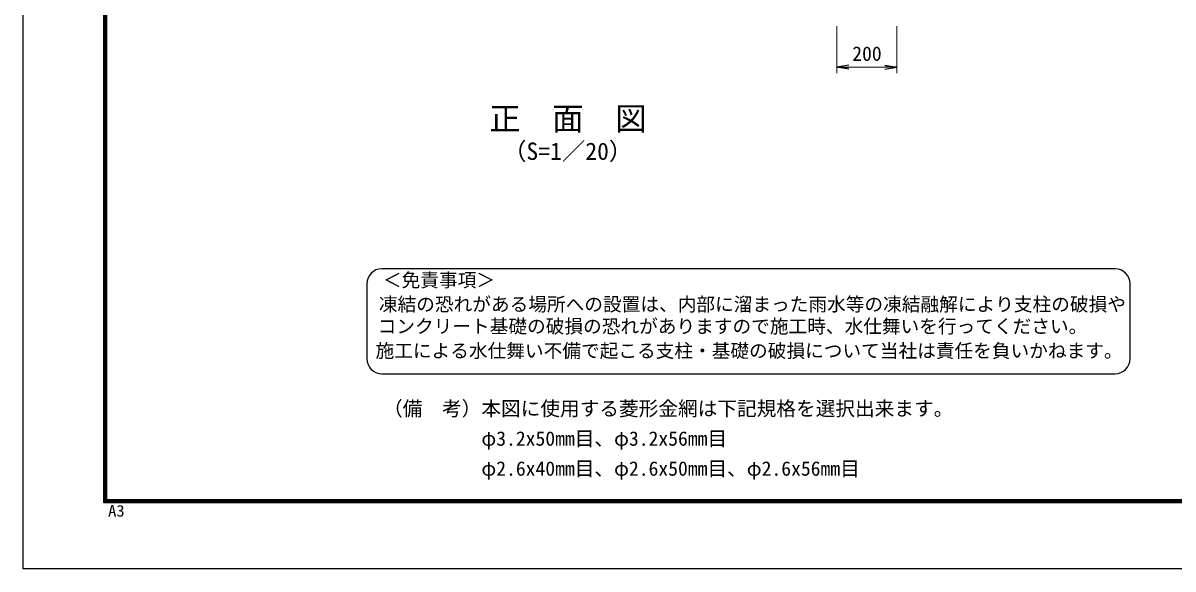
# Model space of a CAD drawing. Units: millimetres, scale not verified. Extents: x -4200 to 4200, y -2970 to 2970.
# Drawn here: x -4200 to -364, y -2970 to -1150 of the extents above; entities that cross this region are included whole.
import ezdxf
from ezdxf.enums import TextEntityAlignment as Align

# ---------------------------------------------------------------- set-up
doc = ezdxf.new("R2010")
doc.units = ezdxf.units.MM
doc.header["$LTSCALE"] = 10
for name, color, linetype, lineweight in [('0-0_D-TTL-TXT', 7, 'Continuous', 25), ('0-3_D-STR-DIM', 7, 'Continuous', 13), ('0-E_D-TTL', 7, 'Continuous', 25)]:
    doc.layers.add(name, color=color, linetype=linetype, lineweight=lineweight)
doc.layers.add('0-4_0', color=7, linetype='Continuous')
doc.styles.add('ＭＳ ゴシック', font='')
doc.styles.get('ＭＳ ゴシック').set_extended_font_data('MS Gothic')

# ---------------------------------------------------------------- blocks, each defined once
blk = doc.blocks.new('_Open')
at = {"layer": '0-4_0'}
blk.add_line((-10, 1.667), (0, 0), dxfattribs=at)
blk.add_lwpolyline([(-10, -1.667), (0, 0), (-10, 0)], dxfattribs=at)

msp = doc.modelspace()

# ---------------------------------------------------------------- linework, layer by layer
at = {"layer": '0-0_D-TTL-TXT', "color": 2}
for p, q in [((-557.56, -1969.37), (-3003.11, -1969.37)), ((-3053.11, -2019.37), (-3053.11, -2269.37)), ((-507.56, -2269.37), (-507.56, -2019.37)), ((-3003.11, -2319.37), (-557.56, -2319.37))]:
    msp.add_line(p, q, dxfattribs=at)
for centre, start, end in [((-3003.11, -2019.37), 90, 180), ((-557.56, -2019.37), 0, 90), ((-3003.11, -2269.37), 180, 270), ((-557.56, -2269.37), 270, 0)]:
    msp.add_arc(centre, 50, start, end, dxfattribs=at)
at = {"layer": '0-3_D-STR-DIM'}
for p, q in [((-1484.97, -1160), (-1484.97, -1317.32)), ((-1484.97, -1160), (-1484.97, -1317.32)), ((-1284.97, -1160), (-1284.97, -1317.32)), ((-1284.97, -1160), (-1284.97, -1317.32)), ((-1444.97, -1297.32), (-1324.97, -1297.32)), ((-1444.97, -1297.32), (-1324.97, -1297.32))]:
    msp.add_line(p, q, dxfattribs=at)
at = {"layer": '0-E_D-TTL', "color": 2}
msp.add_lwpolyline([(-4200, 2970), (4200, 2970), (4200, -2970), (-4200, -2970)], close=True, dxfattribs=at)
at = {"layer": '0-E_D-TTL'}
for points in [[(-3930, 2750), (3930, 2750), (3930, -2750), (-3930, -2750)], [(-3927.5, 2747.5), (3927.5, 2747.5), (3927.5, -2747.5), (-3927.5, -2747.5)], [(-3925, 2745), (3925, 2745), (3925, -2745), (-3925, -2745)], [(-3922.5, 2742.5), (3922.5, 2742.5), (3922.5, -2742.5), (-3922.5, -2742.5)], [(-3920, 2740), (3920, 2740), (3920, -2740), (-3920, -2740)]]:
    msp.add_lwpolyline(points, close=True, dxfattribs=at)

# ---------------------------------------------------------------- block references
at = {"layer": '0-3_D-STR-DIM', "xscale": 4, "yscale": 4, "rotation": 180}
msp.add_blockref('_Open', (-1484.97, -1297.32), dxfattribs=at)
msp.add_blockref('_Open', (-1484.97, -1297.32), dxfattribs=at)
at = {"layer": '0-3_D-STR-DIM', "xscale": 4, "yscale": 4}
msp.add_blockref('_Open', (-1284.97, -1297.32), dxfattribs=at)
msp.add_blockref('_Open', (-1284.97, -1297.32), dxfattribs=at)

# ---------------------------------------------------------------- texts
at = {"layer": '0-0_D-TTL-TXT', "style": 'ＭＳ ゴシック'}
for s, height, p in [('正\u3000面\u3000図', 76.98, (-2644.87, -1530.39)), ('（S=1／20）', 57.7, (-2599.39, -1623.59)), ('＜免責事項＞ \u3000\u3000', 45.67, (-2999.4, -2043.55)), ('凍結の恐れがある場所への設置は、内部に溜まった雨水等の凍結融解により支柱の破損や', 45.67, (-3012.93, -2124.05)), ('コンクリート基礎の破損の恐れがありますので施工時、水仕舞いを行ってください。', 45.67, (-3017.04, -2197.47)), ('施工による水仕舞い不備で起こる支柱・基礎の破損について当社は責任を負いかねます。 ', 45.67, (-3024.03, -2278.96)), ('（備\u3000考）本図に使用する菱形金網は下記規格を選択出来ます。', 48.09, (-2999.12, -2473.6)), ('\u3000\u3000\u3000\u3000\u3000φ3.2x50mm目、φ3.2x56mm目', 48.09, (-2999.12, -2573.6)), ('\u3000\u3000\u3000\u3000\u3000φ2.6x40mm目、φ2.6x50mm目、φ2.6x56mm目', 48.09, (-2999.12, -2673.6))]:
    msp.add_text(s, height=height, dxfattribs=at).set_placement(p, align=Align.BOTTOM_LEFT)
at = {"layer": '0-3_D-STR-DIM', "style": 'ＭＳ ゴシック'}
msp.add_text('200', height=48.09, dxfattribs=at).set_placement((-1433.97, -1290.57), align=Align.BOTTOM_LEFT)
msp.add_text('200', height=48.09, dxfattribs=at).set_placement((-1433.97, -1290.57), align=Align.BOTTOM_LEFT)
at = {"layer": '0-E_D-TTL', "style": 'ＭＳ ゴシック', "width": 1.05}
msp.add_text('A3', height=38.48, dxfattribs=at).set_placement((-3916.09, -2806.81), align=Align.BOTTOM_LEFT)

doc.saveas('drawing.dxf')
